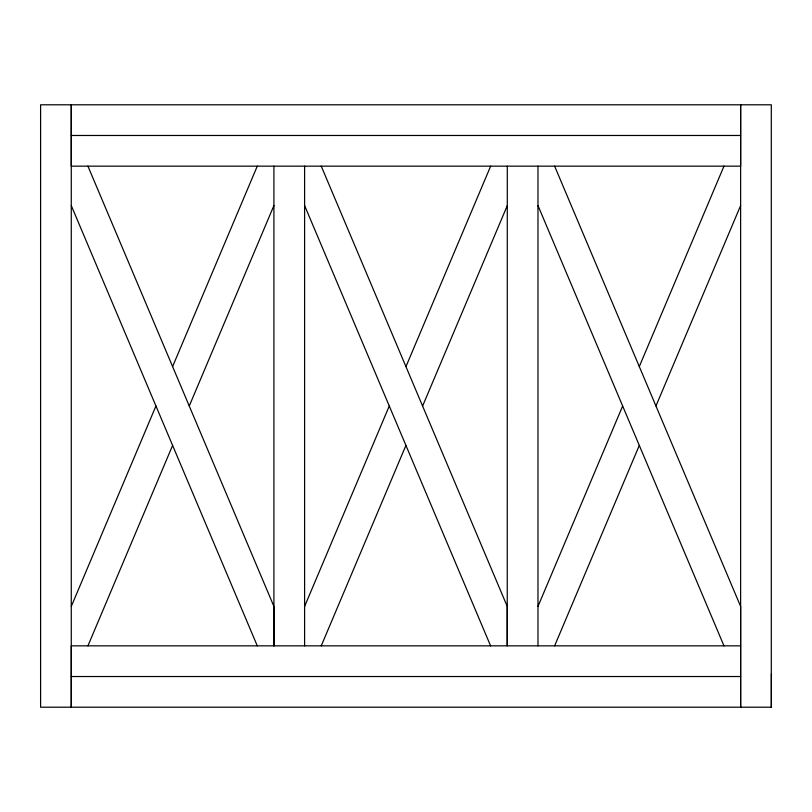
<?xml version="1.0" encoding="UTF-8"?>
<svg xmlns="http://www.w3.org/2000/svg" width="812" height="812" viewBox="0 0 812 812"><rect width="100%" height="100%" fill="white"/><g stroke="black" fill="none" stroke-linecap="round" stroke-linejoin="round"><path stroke-width="1.22" d="M71.273 606.432L155.945 406M172.601 366.577L257.272 166.155M87.929 645.844L172.601 445.423M189.257 406L273.918 205.568M304.601 606.432L389.273 406M405.98 366.577L490.651 166.155M321.247 645.844L405.919 445.423M422.626 406L507.297 205.568M537.98 606.432L622.652 406M639.298 366.577L723.969 166.155M554.626 645.844L639.298 445.423M655.954 406L740.625 205.568M71.273 135.472L740.625 135.472M740.625 645.844L71.273 645.844L71.273 707.201L71.273 104.799L71.273 166.155L740.625 166.155L740.625 104.799L740.625 707.201L740.625 606.432L554.626 166.155M71.273 676.528L740.625 676.528M537.98 205.568L723.969 645.844M321.247 166.155L507.246 606.432L507.246 645.844L507.297 166.155M304.601 205.568L490.59 645.844M87.929 166.155L273.918 606.432L273.918 645.844L273.918 166.155M71.273 205.568L257.272 645.844M771.4 673.737L771.4 707.201L40.6 707.201L40.6 104.799L771.298 104.799L771.298 707.201M537.98 166.155L537.98 645.844M304.601 166.155L304.601 645.844"/></g></svg>
